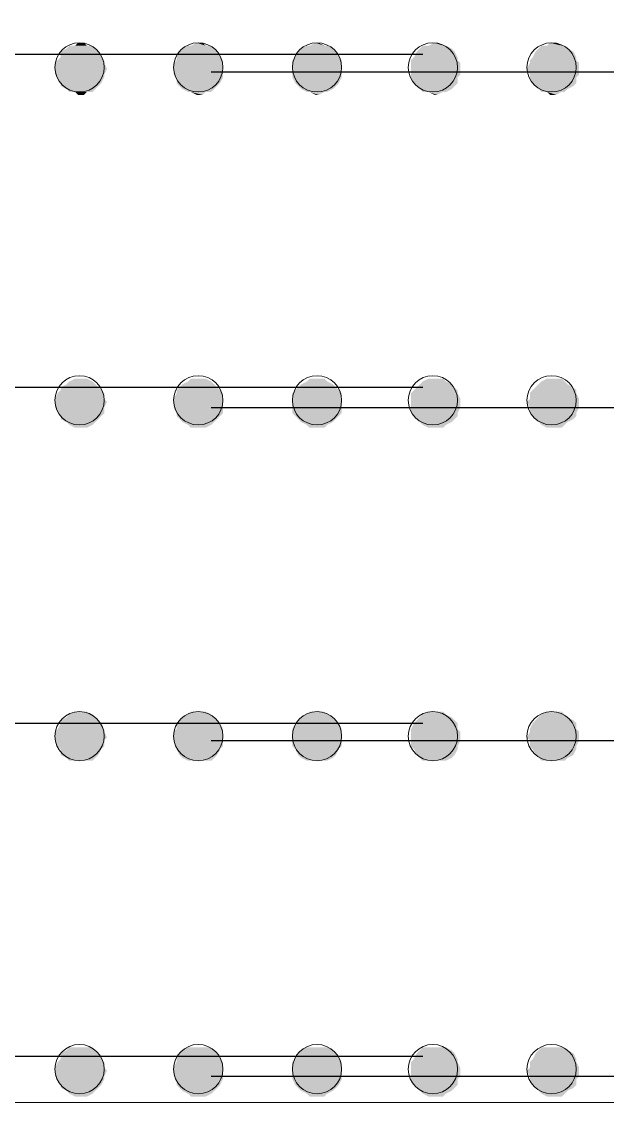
# Model space of a CAD drawing. Header units: inches. Extents: x 2 to 136, y 1 to 96.
# Drawn here: x 60.34 to 64.3, y 44.94 to 52.25 of the extents above; entities that cross this region are included whole.
import ezdxf

# ---------------------------------------------------------------- set-up
doc = ezdxf.new("R2010")
doc.units = ezdxf.units.IN
doc.header["$MEASUREMENT"] = 0
doc.layers.add('PDF_COLUMN', color=251, linetype='Continuous', true_color=0x636466)
doc.layers.add('PDF_Outer Line', color=165, linetype='Continuous', true_color=0x5258ac)
doc.layers.add('PDF_Girt', color=7, linetype='Continuous')

msp = doc.modelspace()

# ---------------------------------------------------------------- linework, layer by layer
at = {"layer": 'PDF_COLUMN', "lineweight": 0}
for centre in [(60.7295, 51.9434), (61.5324, 51.9434), (62.3353, 51.9434), (63.1186, 51.9434), (63.9215, 51.9434), (60.7295, 49.6914), (61.5324, 49.6914), (62.3353, 49.6914), (63.1186, 49.6914), (63.9215, 49.6914), (60.7295, 47.4198), (61.5324, 47.4198), (62.3353, 47.4198), (63.1186, 47.4198), (63.9215, 47.4198), (60.7295, 45.1677), (61.5324, 45.1677), (62.3353, 45.1677), (63.1186, 45.1677), (63.9215, 45.1677)]:
    msp.add_circle(centre, 0.1665, dxfattribs=at)
at = {"layer": 'PDF_COLUMN', "transparency": 33554559}
for points in [[(60.6414, 52.0707), (60.8568, 52.0511), (60.6022, 52.0511)], [(60.8568, 52.0511), (60.6022, 52.0511), (60.8764, 52.0119)], [(60.6022, 52.0511), (60.8764, 52.0119), (60.6022, 52.0119)], [(60.661, 52.0902), (60.8372, 52.0707), (60.6414, 52.0707)], [(60.8372, 52.0707), (60.6414, 52.0707), (60.8568, 52.0511)], [(60.7002, 52.0902), (60.8176, 52.0902), (60.661, 52.0902)], [(60.8176, 52.0902), (60.661, 52.0902), (60.8372, 52.0707)], [(60.7197, 52.1098), (60.7785, 52.0902), (60.7002, 52.0902)], [(60.7785, 52.0902), (60.7002, 52.0902), (60.8176, 52.0902)], [(60.7589, 52.1098), (60.7197, 52.1098), (60.7785, 52.0902)], [(61.4051, 52.0511), (61.6793, 52.0119), (61.3856, 52.0119)], [(61.4247, 52.0707), (61.6597, 52.0511), (61.4051, 52.0511)], [(61.6597, 52.0511), (61.4051, 52.0511), (61.6793, 52.0119)], [(61.4639, 52.0902), (61.6401, 52.0707), (61.4247, 52.0707)], [(61.6401, 52.0707), (61.4247, 52.0707), (61.6597, 52.0511)], [(61.4835, 52.0902), (61.6205, 52.0902), (61.4639, 52.0902)], [(61.6205, 52.0902), (61.4639, 52.0902), (61.6401, 52.0707)], [(61.5226, 52.1098), (61.5814, 52.0902), (61.4835, 52.0902)], [(61.5814, 52.0902), (61.4835, 52.0902), (61.6205, 52.0902)], [(61.5618, 52.1098), (61.5226, 52.1098), (61.5814, 52.0902)], [(62.208, 52.0511), (62.4822, 52.0119), (62.1884, 52.0119)], [(62.2276, 52.0707), (62.4626, 52.0511), (62.208, 52.0511)], [(62.4626, 52.0511), (62.208, 52.0511), (62.4822, 52.0119)], [(62.2668, 52.0902), (62.443, 52.0707), (62.2276, 52.0707)], [(62.443, 52.0707), (62.2276, 52.0707), (62.4626, 52.0511)], [(62.2864, 52.0902), (62.4039, 52.0902), (62.2668, 52.0902)], [(62.4039, 52.0902), (62.2668, 52.0902), (62.443, 52.0707)], [(62.3255, 52.1098), (62.3843, 52.0902), (62.2864, 52.0902)], [(62.3843, 52.0902), (62.2864, 52.0902), (62.4039, 52.0902)], [(62.3451, 52.1098), (62.3255, 52.1098), (62.3843, 52.0902)], [(63.0109, 52.0511), (63.2851, 52.0119), (62.9913, 52.0119)], [(63.0305, 52.0707), (63.2655, 52.0511), (63.0109, 52.0511)], [(63.2655, 52.0511), (63.0109, 52.0511), (63.2851, 52.0119)], [(63.0501, 52.0902), (63.2459, 52.0707), (63.0305, 52.0707)], [(63.2459, 52.0707), (63.0305, 52.0707), (63.2655, 52.0511)], [(63.0893, 52.0902), (63.2068, 52.0902), (63.0501, 52.0902)], [(63.2068, 52.0902), (63.0501, 52.0902), (63.2459, 52.0707)], [(63.1284, 52.1098), (63.1872, 52.0902), (63.0893, 52.0902)], [(63.1872, 52.0902), (63.0893, 52.0902), (63.2068, 52.0902)], [(63.148, 52.1098), (63.1284, 52.1098), (63.1872, 52.0902)], [(63.8138, 52.0511), (64.088, 52.0119), (63.7942, 52.0119)], [(63.8334, 52.0707), (64.0684, 52.0511), (63.8138, 52.0511)], [(64.0684, 52.0511), (63.8138, 52.0511), (64.088, 52.0119)], [(63.853, 52.0902), (64.0292, 52.0707), (63.8334, 52.0707)], [(64.0292, 52.0707), (63.8334, 52.0707), (64.0684, 52.0511)], [(63.8921, 52.0902), (64.0096, 52.0902), (63.853, 52.0902)], [(64.0096, 52.0902), (63.853, 52.0902), (64.0292, 52.0707)], [(63.9117, 52.1098), (63.9901, 52.0902), (63.8921, 52.0902)], [(63.9901, 52.0902), (63.8921, 52.0902), (64.0096, 52.0902)], [(63.9509, 52.1098), (63.9117, 52.1098), (63.9901, 52.0902)], [(60.5827, 51.9923), (60.896, 51.9728), (60.5631, 51.9728)], [(60.6022, 52.0119), (60.896, 51.9923), (60.5827, 51.9923)], [(60.896, 51.9923), (60.5827, 51.9923), (60.896, 51.9728)], [(60.8764, 52.0119), (60.6022, 52.0119), (60.896, 51.9923)], [(61.3856, 51.9923), (61.6989, 51.9728), (61.366, 51.9728)], [(61.6793, 52.0119), (61.3856, 52.0119), (61.6989, 51.9923)], [(61.3856, 52.0119), (61.6989, 51.9923), (61.3856, 51.9923)], [(61.6989, 51.9923), (61.3856, 51.9923), (61.6989, 51.9728)], [(62.1884, 52.0119), (62.5018, 51.9923), (62.1689, 51.9923)], [(62.5018, 51.9923), (62.1689, 51.9923), (62.5018, 51.9728)], [(62.1689, 51.9923), (62.5018, 51.9728), (62.1689, 51.9728)], [(62.4822, 52.0119), (62.1884, 52.0119), (62.5018, 51.9923)], [(62.9913, 52.0119), (63.2851, 51.9923), (62.9718, 51.9923)], [(63.2851, 51.9923), (62.9718, 51.9923), (63.3047, 51.9728)], [(62.9718, 51.9923), (63.3047, 51.9728), (62.9718, 51.9728)], [(63.2851, 52.0119), (62.9913, 52.0119), (63.2851, 51.9923)], [(63.7942, 52.0119), (64.088, 51.9923), (63.7747, 51.9923)], [(64.088, 51.9923), (63.7747, 51.9923), (64.1076, 51.9728)], [(63.7747, 51.9923), (64.1076, 51.9728), (63.7747, 51.9728)], [(64.088, 52.0119), (63.7942, 52.0119), (64.088, 51.9923)], [(60.896, 51.9728), (60.5631, 51.9728), (60.9156, 51.9336)], [(60.5631, 51.9728), (60.9156, 51.9336), (60.5631, 51.9336)], [(60.9156, 51.9336), (60.5631, 51.9336), (60.896, 51.8944)], [(60.5631, 51.9336), (60.896, 51.8944), (60.5631, 51.8944)], [(61.6989, 51.9728), (61.366, 51.9728), (61.6989, 51.9336)], [(61.366, 51.9728), (61.6989, 51.9336), (61.366, 51.9336)], [(61.6989, 51.9336), (61.366, 51.9336), (61.6989, 51.8944)], [(61.366, 51.9336), (61.6989, 51.8944), (61.366, 51.8944)], [(62.5018, 51.9728), (62.1689, 51.9728), (62.5018, 51.9336)], [(62.1689, 51.9728), (62.5018, 51.9336), (62.1689, 51.9336)], [(62.5018, 51.9336), (62.1689, 51.9336), (62.5018, 51.8944)], [(62.1689, 51.9336), (62.5018, 51.8944), (62.1689, 51.8944)], [(63.3047, 51.9728), (62.9718, 51.9728), (63.3047, 51.9336)], [(62.9718, 51.9728), (63.3047, 51.9336), (62.9718, 51.9336)], [(63.3047, 51.9336), (62.9718, 51.9336), (63.3047, 51.8944)], [(62.9718, 51.9336), (63.3047, 51.8944), (62.9718, 51.8944)], [(63.7747, 51.9728), (64.1076, 51.9336), (63.7551, 51.9336)], [(64.1076, 51.9336), (63.7551, 51.9336), (64.1076, 51.8944)], [(63.7551, 51.9336), (64.1076, 51.8944), (63.7747, 51.8944)], [(64.1076, 51.9728), (63.7747, 51.9728), (64.1076, 51.9336)], [(60.896, 51.8944), (60.5631, 51.8944), (60.896, 51.8748)], [(60.5631, 51.8944), (60.896, 51.8748), (60.5827, 51.8748)], [(60.896, 51.8748), (60.5827, 51.8748), (60.8764, 51.8357)], [(60.5827, 51.8748), (60.8764, 51.8357), (60.6022, 51.8357)], [(60.8764, 51.8357), (60.6022, 51.8357), (60.8568, 51.8161)], [(60.6022, 51.8357), (60.8568, 51.8161), (60.6022, 51.8161)], [(61.6989, 51.8944), (61.366, 51.8944), (61.6989, 51.8748)], [(61.366, 51.8944), (61.6989, 51.8748), (61.3856, 51.8748)], [(61.6989, 51.8748), (61.3856, 51.8748), (61.6793, 51.8357)], [(61.3856, 51.8748), (61.6793, 51.8357), (61.3856, 51.8357)], [(61.6793, 51.8357), (61.3856, 51.8357), (61.6597, 51.8161)], [(61.3856, 51.8357), (61.6597, 51.8161), (61.4051, 51.8161)], [(62.5018, 51.8944), (62.1689, 51.8944), (62.5018, 51.8748)], [(62.1689, 51.8944), (62.5018, 51.8748), (62.1689, 51.8748)], [(62.5018, 51.8748), (62.1689, 51.8748), (62.4822, 51.8357)], [(62.1689, 51.8748), (62.4822, 51.8357), (62.1884, 51.8357)], [(62.4822, 51.8357), (62.1884, 51.8357), (62.4626, 51.8161)], [(62.1884, 51.8357), (62.4626, 51.8161), (62.208, 51.8161)], [(63.3047, 51.8944), (62.9718, 51.8944), (63.2851, 51.8748)], [(62.9718, 51.8944), (63.2851, 51.8748), (62.9718, 51.8748)], [(63.2851, 51.8748), (62.9718, 51.8748), (63.2851, 51.8357)], [(62.9718, 51.8748), (63.2851, 51.8357), (62.9913, 51.8357)], [(63.2851, 51.8357), (62.9913, 51.8357), (63.2655, 51.8161)], [(62.9913, 51.8357), (63.2655, 51.8161), (63.0109, 51.8161)], [(64.1076, 51.8944), (63.7747, 51.8944), (64.088, 51.8748)], [(63.7747, 51.8944), (64.088, 51.8748), (63.7747, 51.8748)], [(64.088, 51.8748), (63.7747, 51.8748), (64.088, 51.8357)], [(63.7747, 51.8748), (64.088, 51.8357), (63.7942, 51.8357)], [(64.088, 51.8357), (63.7942, 51.8357), (64.0684, 51.8161)], [(63.7942, 51.8357), (64.0684, 51.8161), (63.8138, 51.8161)], [(60.8568, 51.8161), (60.6022, 51.8161), (60.8372, 51.7965)], [(60.6022, 51.8161), (60.8372, 51.7965), (60.6414, 51.7965)], [(60.8372, 51.7965), (60.6414, 51.7965), (60.8176, 51.7769)], [(60.6414, 51.7965), (60.8176, 51.7769), (60.661, 51.7769)], [(60.8176, 51.7769), (60.661, 51.7769), (60.7785, 51.7769)], [(60.661, 51.7769), (60.7785, 51.7769), (60.7002, 51.7769)], [(60.7785, 51.7769), (60.7002, 51.7769), (60.7589, 51.7573)], [(60.7002, 51.7769), (60.7589, 51.7573), (60.7197, 51.7573)], [(61.6597, 51.8161), (61.4051, 51.8161), (61.6401, 51.7965)], [(61.4051, 51.8161), (61.6401, 51.7965), (61.4247, 51.7965)], [(61.6401, 51.7965), (61.4247, 51.7965), (61.6205, 51.7769)], [(61.4247, 51.7965), (61.6205, 51.7769), (61.4639, 51.7769)], [(61.6205, 51.7769), (61.4639, 51.7769), (61.5814, 51.7769)], [(61.4639, 51.7769), (61.5814, 51.7769), (61.4835, 51.7769)], [(61.5814, 51.7769), (61.4835, 51.7769), (61.5618, 51.7573)], [(61.4835, 51.7769), (61.5618, 51.7573), (61.5226, 51.7573)], [(62.4626, 51.8161), (62.208, 51.8161), (62.443, 51.7965)], [(62.208, 51.8161), (62.443, 51.7965), (62.2276, 51.7965)], [(62.443, 51.7965), (62.2276, 51.7965), (62.4039, 51.7769)], [(62.2276, 51.7965), (62.4039, 51.7769), (62.2668, 51.7769)], [(62.4039, 51.7769), (62.2668, 51.7769), (62.3843, 51.7769)], [(62.2668, 51.7769), (62.3843, 51.7769), (62.2864, 51.7769)], [(62.3843, 51.7769), (62.2864, 51.7769), (62.3451, 51.7573)], [(62.2864, 51.7769), (62.3451, 51.7573), (62.3255, 51.7573)], [(63.2655, 51.8161), (63.0109, 51.8161), (63.2459, 51.7965)], [(63.0109, 51.8161), (63.2459, 51.7965), (63.0305, 51.7965)], [(63.2459, 51.7965), (63.0305, 51.7965), (63.2068, 51.7769)], [(63.0305, 51.7965), (63.2068, 51.7769), (63.0501, 51.7769)], [(63.2068, 51.7769), (63.0501, 51.7769), (63.1872, 51.7769)], [(63.0501, 51.7769), (63.1872, 51.7769), (63.0893, 51.7769)], [(63.1872, 51.7769), (63.0893, 51.7769), (63.148, 51.7573)], [(63.0893, 51.7769), (63.148, 51.7573), (63.1284, 51.7573)], [(64.0684, 51.8161), (63.8138, 51.8161), (64.0292, 51.7965)], [(63.8138, 51.8161), (64.0292, 51.7965), (63.8334, 51.7965)], [(64.0292, 51.7965), (63.8334, 51.7965), (64.0096, 51.7769)], [(63.8334, 51.7965), (64.0096, 51.7769), (63.853, 51.7769)], [(64.0096, 51.7769), (63.853, 51.7769), (63.9901, 51.7769)], [(63.853, 51.7769), (63.9901, 51.7769), (63.8921, 51.7769)], [(63.9901, 51.7769), (63.8921, 51.7769), (63.9509, 51.7573)], [(63.8921, 51.7769), (63.9509, 51.7573), (63.9117, 51.7573)], [(60.6414, 49.7991), (60.8568, 49.7795), (60.6022, 49.7795)], [(60.661, 49.8186), (60.8372, 49.7991), (60.6414, 49.7991)], [(60.8372, 49.7991), (60.6414, 49.7991), (60.8568, 49.7795)], [(60.7002, 49.8382), (60.8176, 49.8186), (60.661, 49.8186)], [(60.8176, 49.8186), (60.661, 49.8186), (60.8372, 49.7991)], [(60.7197, 49.8382), (60.7785, 49.8382), (60.7002, 49.8382)], [(60.7785, 49.8382), (60.7002, 49.8382), (60.8176, 49.8186)], [(60.7589, 49.8382), (60.7197, 49.8382), (60.7785, 49.8382)], [(61.4247, 49.7991), (61.6597, 49.7795), (61.4051, 49.7795)], [(61.4639, 49.8186), (61.6401, 49.7991), (61.4247, 49.7991)], [(61.6401, 49.7991), (61.4247, 49.7991), (61.6597, 49.7795)], [(61.4835, 49.8382), (61.6205, 49.8186), (61.4639, 49.8186)], [(61.6205, 49.8186), (61.4639, 49.8186), (61.6401, 49.7991)], [(61.5226, 49.8382), (61.5814, 49.8382), (61.4835, 49.8382)], [(61.5814, 49.8382), (61.4835, 49.8382), (61.6205, 49.8186)], [(61.5618, 49.8382), (61.5226, 49.8382), (61.5814, 49.8382)], [(62.2276, 49.7991), (62.4626, 49.7795), (62.208, 49.7795)], [(62.2668, 49.8186), (62.443, 49.7991), (62.2276, 49.7991)], [(62.443, 49.7991), (62.2276, 49.7991), (62.4626, 49.7795)], [(62.2864, 49.8382), (62.4039, 49.8186), (62.2668, 49.8186)], [(62.4039, 49.8186), (62.2668, 49.8186), (62.443, 49.7991)], [(62.3255, 49.8382), (62.3843, 49.8382), (62.2864, 49.8382)], [(62.3843, 49.8382), (62.2864, 49.8382), (62.4039, 49.8186)], [(62.3451, 49.8382), (62.3255, 49.8382), (62.3843, 49.8382)], [(63.0305, 49.7991), (63.2655, 49.7795), (63.0109, 49.7795)], [(63.0501, 49.8186), (63.2459, 49.7991), (63.0305, 49.7991)], [(63.2459, 49.7991), (63.0305, 49.7991), (63.2655, 49.7795)], [(63.0893, 49.8382), (63.2068, 49.8186), (63.0501, 49.8186)], [(63.2068, 49.8186), (63.0501, 49.8186), (63.2459, 49.7991)], [(63.1284, 49.8382), (63.1872, 49.8382), (63.0893, 49.8382)], [(63.1872, 49.8382), (63.0893, 49.8382), (63.2068, 49.8186)], [(63.148, 49.8382), (63.1284, 49.8382), (63.1872, 49.8382)], [(63.8334, 49.7991), (64.0684, 49.7795), (63.8138, 49.7795)], [(63.853, 49.8186), (64.0292, 49.7991), (63.8334, 49.7991)], [(64.0292, 49.7991), (63.8334, 49.7991), (64.0684, 49.7795)], [(63.8921, 49.8382), (64.0096, 49.8186), (63.853, 49.8186)], [(64.0096, 49.8186), (63.853, 49.8186), (64.0292, 49.7991)], [(63.9117, 49.8382), (63.9901, 49.8382), (63.8921, 49.8382)], [(63.9901, 49.8382), (63.8921, 49.8382), (64.0096, 49.8186)], [(63.9509, 49.8382), (63.9117, 49.8382), (63.9901, 49.8382)], [(60.5827, 49.7403), (60.896, 49.7011), (60.5631, 49.7011)], [(60.6022, 49.7599), (60.896, 49.7403), (60.5827, 49.7403)], [(60.896, 49.7403), (60.5827, 49.7403), (60.896, 49.7011)], [(60.8568, 49.7795), (60.6022, 49.7795), (60.8764, 49.7599)], [(60.6022, 49.7795), (60.8764, 49.7599), (60.6022, 49.7599)], [(60.8764, 49.7599), (60.6022, 49.7599), (60.896, 49.7403)], [(61.3856, 49.7403), (61.6989, 49.7011), (61.366, 49.7011)], [(61.4051, 49.7795), (61.6793, 49.7599), (61.3856, 49.7599)], [(61.6793, 49.7599), (61.3856, 49.7599), (61.6989, 49.7403)], [(61.3856, 49.7599), (61.6989, 49.7403), (61.3856, 49.7403)], [(61.6989, 49.7403), (61.3856, 49.7403), (61.6989, 49.7011)], [(61.6597, 49.7795), (61.4051, 49.7795), (61.6793, 49.7599)], [(62.1884, 49.7599), (62.5018, 49.7403), (62.1689, 49.7403)], [(62.5018, 49.7403), (62.1689, 49.7403), (62.5018, 49.7011)], [(62.1689, 49.7403), (62.5018, 49.7011), (62.1689, 49.7011)], [(62.208, 49.7795), (62.4822, 49.7599), (62.1884, 49.7599)], [(62.4822, 49.7599), (62.1884, 49.7599), (62.5018, 49.7403)], [(62.4626, 49.7795), (62.208, 49.7795), (62.4822, 49.7599)], [(62.9913, 49.7599), (63.2851, 49.7403), (62.9718, 49.7403)], [(63.2851, 49.7403), (62.9718, 49.7403), (63.3047, 49.7011)], [(62.9718, 49.7403), (63.3047, 49.7011), (62.9718, 49.7011)], [(63.0109, 49.7795), (63.2851, 49.7599), (62.9913, 49.7599)], [(63.2851, 49.7599), (62.9913, 49.7599), (63.2851, 49.7403)], [(63.2655, 49.7795), (63.0109, 49.7795), (63.2851, 49.7599)], [(63.7942, 49.7599), (64.088, 49.7403), (63.7747, 49.7403)], [(64.088, 49.7403), (63.7747, 49.7403), (64.1076, 49.7011)], [(63.7747, 49.7403), (64.1076, 49.7011), (63.7747, 49.7011)], [(63.8138, 49.7795), (64.088, 49.7599), (63.7942, 49.7599)], [(64.088, 49.7599), (63.7942, 49.7599), (64.088, 49.7403)], [(64.0684, 49.7795), (63.8138, 49.7795), (64.088, 49.7599)], [(60.896, 49.7011), (60.5631, 49.7011), (60.9156, 49.6816)], [(60.5631, 49.7011), (60.9156, 49.6816), (60.5631, 49.6816)], [(60.9156, 49.6816), (60.5631, 49.6816), (60.896, 49.6424)], [(60.5631, 49.6816), (60.896, 49.6424), (60.5631, 49.6424)], [(60.896, 49.6424), (60.5631, 49.6424), (60.896, 49.6032)], [(60.5631, 49.6424), (60.896, 49.6032), (60.5827, 49.6032)], [(61.6989, 49.7011), (61.366, 49.7011), (61.6989, 49.6816)], [(61.366, 49.7011), (61.6989, 49.6816), (61.366, 49.6816)], [(61.6989, 49.6816), (61.366, 49.6816), (61.6989, 49.6424)], [(61.366, 49.6816), (61.6989, 49.6424), (61.366, 49.6424)], [(61.6989, 49.6424), (61.366, 49.6424), (61.6989, 49.6032)], [(61.366, 49.6424), (61.6989, 49.6032), (61.3856, 49.6032)], [(62.5018, 49.7011), (62.1689, 49.7011), (62.5018, 49.6816)], [(62.1689, 49.7011), (62.5018, 49.6816), (62.1689, 49.6816)], [(62.5018, 49.6816), (62.1689, 49.6816), (62.5018, 49.6424)], [(62.1689, 49.6816), (62.5018, 49.6424), (62.1689, 49.6424)], [(62.5018, 49.6424), (62.1689, 49.6424), (62.5018, 49.6032)], [(62.1689, 49.6424), (62.5018, 49.6032), (62.1689, 49.6032)], [(63.3047, 49.7011), (62.9718, 49.7011), (63.3047, 49.6816)], [(62.9718, 49.7011), (63.3047, 49.6816), (62.9718, 49.6816)], [(63.3047, 49.6816), (62.9718, 49.6816), (63.3047, 49.6424)], [(62.9718, 49.6816), (63.3047, 49.6424), (62.9718, 49.6424)], [(63.3047, 49.6424), (62.9718, 49.6424), (63.2851, 49.6032)], [(62.9718, 49.6424), (63.2851, 49.6032), (62.9718, 49.6032)], [(63.7747, 49.7011), (64.1076, 49.6816), (63.7551, 49.6816)], [(64.1076, 49.6816), (63.7551, 49.6816), (64.1076, 49.6424)], [(63.7551, 49.6816), (64.1076, 49.6424), (63.7747, 49.6424)], [(64.1076, 49.7011), (63.7747, 49.7011), (64.1076, 49.6816)], [(64.1076, 49.6424), (63.7747, 49.6424), (64.088, 49.6032)], [(63.7747, 49.6424), (64.088, 49.6032), (63.7747, 49.6032)], [(60.896, 49.6032), (60.5827, 49.6032), (60.8764, 49.5836)], [(60.5827, 49.6032), (60.8764, 49.5836), (60.6022, 49.5836)], [(60.8764, 49.5836), (60.6022, 49.5836), (60.8568, 49.5641)], [(60.6022, 49.5836), (60.8568, 49.5641), (60.6022, 49.5641)], [(60.8568, 49.5641), (60.6022, 49.5641), (60.8372, 49.5445)], [(60.6022, 49.5641), (60.8372, 49.5445), (60.6414, 49.5445)], [(61.6989, 49.6032), (61.3856, 49.6032), (61.6793, 49.5836)], [(61.3856, 49.6032), (61.6793, 49.5836), (61.3856, 49.5836)], [(61.6793, 49.5836), (61.3856, 49.5836), (61.6597, 49.5641)], [(61.3856, 49.5836), (61.6597, 49.5641), (61.4051, 49.5641)], [(61.6597, 49.5641), (61.4051, 49.5641), (61.6401, 49.5445)], [(61.4051, 49.5641), (61.6401, 49.5445), (61.4247, 49.5445)], [(62.5018, 49.6032), (62.1689, 49.6032), (62.4822, 49.5836)], [(62.1689, 49.6032), (62.4822, 49.5836), (62.1884, 49.5836)], [(62.4822, 49.5836), (62.1884, 49.5836), (62.4626, 49.5641)], [(62.1884, 49.5836), (62.4626, 49.5641), (62.208, 49.5641)], [(62.4626, 49.5641), (62.208, 49.5641), (62.443, 49.5445)], [(62.208, 49.5641), (62.443, 49.5445), (62.2276, 49.5445)], [(63.2851, 49.6032), (62.9718, 49.6032), (63.2851, 49.5836)], [(62.9718, 49.6032), (63.2851, 49.5836), (62.9913, 49.5836)], [(63.2851, 49.5836), (62.9913, 49.5836), (63.2655, 49.5641)], [(62.9913, 49.5836), (63.2655, 49.5641), (63.0109, 49.5641)], [(63.2655, 49.5641), (63.0109, 49.5641), (63.2459, 49.5445)], [(63.0109, 49.5641), (63.2459, 49.5445), (63.0305, 49.5445)], [(64.088, 49.6032), (63.7747, 49.6032), (64.088, 49.5836)], [(63.7747, 49.6032), (64.088, 49.5836), (63.7942, 49.5836)], [(64.088, 49.5836), (63.7942, 49.5836), (64.0684, 49.5641)], [(63.7942, 49.5836), (64.0684, 49.5641), (63.8138, 49.5641)], [(64.0684, 49.5641), (63.8138, 49.5641), (64.0292, 49.5445)], [(63.8138, 49.5641), (64.0292, 49.5445), (63.8334, 49.5445)], [(60.8372, 49.5445), (60.6414, 49.5445), (60.8176, 49.5249)], [(60.6414, 49.5445), (60.8176, 49.5249), (60.661, 49.5249)], [(60.8176, 49.5249), (60.661, 49.5249), (60.7785, 49.5053)], [(60.661, 49.5249), (60.7785, 49.5053), (60.7002, 49.5053)], [(60.7785, 49.5053), (60.7002, 49.5053), (60.7589, 49.5053)], [(60.7002, 49.5053), (60.7589, 49.5053), (60.7197, 49.5053)], [(61.6401, 49.5445), (61.4247, 49.5445), (61.6205, 49.5249)], [(61.4247, 49.5445), (61.6205, 49.5249), (61.4639, 49.5249)], [(61.6205, 49.5249), (61.4639, 49.5249), (61.5814, 49.5053)], [(61.4639, 49.5249), (61.5814, 49.5053), (61.4835, 49.5053)], [(61.5814, 49.5053), (61.4835, 49.5053), (61.5618, 49.5053)], [(61.4835, 49.5053), (61.5618, 49.5053), (61.5226, 49.5053)], [(62.443, 49.5445), (62.2276, 49.5445), (62.4039, 49.5249)], [(62.2276, 49.5445), (62.4039, 49.5249), (62.2668, 49.5249)], [(62.4039, 49.5249), (62.2668, 49.5249), (62.3843, 49.5053)], [(62.2668, 49.5249), (62.3843, 49.5053), (62.2864, 49.5053)], [(62.3843, 49.5053), (62.2864, 49.5053), (62.3451, 49.5053)], [(62.2864, 49.5053), (62.3451, 49.5053), (62.3255, 49.5053)], [(63.2459, 49.5445), (63.0305, 49.5445), (63.2068, 49.5249)], [(63.0305, 49.5445), (63.2068, 49.5249), (63.0501, 49.5249)], [(63.2068, 49.5249), (63.0501, 49.5249), (63.1872, 49.5053)], [(63.0501, 49.5249), (63.1872, 49.5053), (63.0893, 49.5053)], [(63.1872, 49.5053), (63.0893, 49.5053), (63.148, 49.5053)], [(63.0893, 49.5053), (63.148, 49.5053), (63.1284, 49.5053)], [(64.0292, 49.5445), (63.8334, 49.5445), (64.0096, 49.5249)], [(63.8334, 49.5445), (64.0096, 49.5249), (63.853, 49.5249)], [(64.0096, 49.5249), (63.853, 49.5249), (63.9901, 49.5053)], [(63.853, 49.5249), (63.9901, 49.5053), (63.8921, 49.5053)], [(63.9901, 49.5053), (63.8921, 49.5053), (63.9509, 49.5053)], [(63.8921, 49.5053), (63.9509, 49.5053), (63.9117, 49.5053)], [(60.6414, 47.547), (60.8568, 47.5275), (60.6022, 47.5275)], [(60.8568, 47.5275), (60.6022, 47.5275), (60.8764, 47.5079)], [(60.6022, 47.5275), (60.8764, 47.5079), (60.6022, 47.5079)], [(60.661, 47.5666), (60.8372, 47.547), (60.6414, 47.547)], [(60.8372, 47.547), (60.6414, 47.547), (60.8568, 47.5275)], [(60.7002, 47.5862), (60.8176, 47.5666), (60.661, 47.5666)], [(60.8176, 47.5666), (60.661, 47.5666), (60.8372, 47.547)], [(60.7197, 47.5862), (60.7785, 47.5862), (60.7002, 47.5862)], [(60.7785, 47.5862), (60.7002, 47.5862), (60.8176, 47.5666)], [(60.7589, 47.5862), (60.7197, 47.5862), (60.7785, 47.5862)], [(61.4051, 47.5275), (61.6793, 47.5079), (61.3856, 47.5079)], [(61.4247, 47.547), (61.6597, 47.5275), (61.4051, 47.5275)], [(61.6597, 47.5275), (61.4051, 47.5275), (61.6793, 47.5079)], [(61.4639, 47.5666), (61.6401, 47.547), (61.4247, 47.547)], [(61.6401, 47.547), (61.4247, 47.547), (61.6597, 47.5275)], [(61.4835, 47.5862), (61.6205, 47.5666), (61.4639, 47.5666)], [(61.6205, 47.5666), (61.4639, 47.5666), (61.6401, 47.547)], [(61.5226, 47.5862), (61.5814, 47.5862), (61.4835, 47.5862)], [(61.5814, 47.5862), (61.4835, 47.5862), (61.6205, 47.5666)], [(61.5618, 47.5862), (61.5226, 47.5862), (61.5814, 47.5862)], [(62.208, 47.5275), (62.4822, 47.5079), (62.1884, 47.5079)], [(62.2276, 47.547), (62.4626, 47.5275), (62.208, 47.5275)], [(62.4626, 47.5275), (62.208, 47.5275), (62.4822, 47.5079)], [(62.2668, 47.5666), (62.443, 47.547), (62.2276, 47.547)], [(62.443, 47.547), (62.2276, 47.547), (62.4626, 47.5275)], [(62.2864, 47.5862), (62.4039, 47.5666), (62.2668, 47.5666)], [(62.4039, 47.5666), (62.2668, 47.5666), (62.443, 47.547)], [(62.3255, 47.5862), (62.3843, 47.5862), (62.2864, 47.5862)], [(62.3843, 47.5862), (62.2864, 47.5862), (62.4039, 47.5666)], [(62.3451, 47.5862), (62.3255, 47.5862), (62.3843, 47.5862)], [(63.0109, 47.5275), (63.2851, 47.5079), (62.9913, 47.5079)], [(63.0305, 47.547), (63.2655, 47.5275), (63.0109, 47.5275)], [(63.2655, 47.5275), (63.0109, 47.5275), (63.2851, 47.5079)], [(63.0501, 47.5666), (63.2459, 47.547), (63.0305, 47.547)], [(63.2459, 47.547), (63.0305, 47.547), (63.2655, 47.5275)], [(63.0893, 47.5862), (63.2068, 47.5666), (63.0501, 47.5666)], [(63.2068, 47.5666), (63.0501, 47.5666), (63.2459, 47.547)], [(63.1284, 47.5862), (63.1872, 47.5862), (63.0893, 47.5862)], [(63.1872, 47.5862), (63.0893, 47.5862), (63.2068, 47.5666)], [(63.148, 47.5862), (63.1284, 47.5862), (63.1872, 47.5862)], [(63.8138, 47.5275), (64.088, 47.5079), (63.7942, 47.5079)], [(63.8334, 47.547), (64.0684, 47.5275), (63.8138, 47.5275)], [(64.0684, 47.5275), (63.8138, 47.5275), (64.088, 47.5079)], [(63.853, 47.5666), (64.0292, 47.547), (63.8334, 47.547)], [(64.0292, 47.547), (63.8334, 47.547), (64.0684, 47.5275)], [(63.8921, 47.5862), (64.0096, 47.5666), (63.853, 47.5666)], [(64.0096, 47.5666), (63.853, 47.5666), (64.0292, 47.547)], [(63.9117, 47.5862), (63.9901, 47.5862), (63.8921, 47.5862)], [(63.9901, 47.5862), (63.8921, 47.5862), (64.0096, 47.5666)], [(63.9509, 47.5862), (63.9117, 47.5862), (63.9901, 47.5862)], [(60.5827, 47.4687), (60.896, 47.4491), (60.5631, 47.4491)], [(60.896, 47.4491), (60.5631, 47.4491), (60.9156, 47.41)], [(60.5631, 47.4491), (60.9156, 47.41), (60.5631, 47.41)], [(60.6022, 47.5079), (60.896, 47.4687), (60.5827, 47.4687)], [(60.896, 47.4687), (60.5827, 47.4687), (60.896, 47.4491)], [(60.8764, 47.5079), (60.6022, 47.5079), (60.896, 47.4687)], [(61.3856, 47.4687), (61.6989, 47.4491), (61.366, 47.4491)], [(61.6989, 47.4491), (61.366, 47.4491), (61.6989, 47.41)], [(61.366, 47.4491), (61.6989, 47.41), (61.366, 47.41)], [(61.6793, 47.5079), (61.3856, 47.5079), (61.6989, 47.4687)], [(61.3856, 47.5079), (61.6989, 47.4687), (61.3856, 47.4687)], [(61.6989, 47.4687), (61.3856, 47.4687), (61.6989, 47.4491)], [(62.1884, 47.5079), (62.5018, 47.4687), (62.1689, 47.4687)], [(62.5018, 47.4687), (62.1689, 47.4687), (62.5018, 47.4491)], [(62.1689, 47.4687), (62.5018, 47.4491), (62.1689, 47.4491)], [(62.5018, 47.4491), (62.1689, 47.4491), (62.5018, 47.41)], [(62.1689, 47.4491), (62.5018, 47.41), (62.1689, 47.41)], [(62.4822, 47.5079), (62.1884, 47.5079), (62.5018, 47.4687)], [(62.9913, 47.5079), (63.2851, 47.4687), (62.9718, 47.4687)], [(63.2851, 47.4687), (62.9718, 47.4687), (63.3047, 47.4491)], [(62.9718, 47.4687), (63.3047, 47.4491), (62.9718, 47.4491)], [(63.3047, 47.4491), (62.9718, 47.4491), (63.3047, 47.41)], [(62.9718, 47.4491), (63.3047, 47.41), (62.9718, 47.41)], [(63.2851, 47.5079), (62.9913, 47.5079), (63.2851, 47.4687)], [(63.7747, 47.4491), (64.1076, 47.41), (63.7551, 47.41)], [(63.7942, 47.5079), (64.088, 47.4687), (63.7747, 47.4687)], [(64.088, 47.4687), (63.7747, 47.4687), (64.1076, 47.4491)], [(63.7747, 47.4687), (64.1076, 47.4491), (63.7747, 47.4491)], [(64.1076, 47.4491), (63.7747, 47.4491), (64.1076, 47.41)], [(64.088, 47.5079), (63.7942, 47.5079), (64.088, 47.4687)], [(60.9156, 47.41), (60.5631, 47.41), (60.896, 47.3904)], [(60.5631, 47.41), (60.896, 47.3904), (60.5631, 47.3904)], [(60.896, 47.3904), (60.5631, 47.3904), (60.896, 47.3512)], [(60.5631, 47.3904), (60.896, 47.3512), (60.5827, 47.3512)], [(61.6989, 47.41), (61.366, 47.41), (61.6989, 47.3904)], [(61.366, 47.41), (61.6989, 47.3904), (61.366, 47.3904)], [(61.6989, 47.3904), (61.366, 47.3904), (61.6989, 47.3512)], [(61.366, 47.3904), (61.6989, 47.3512), (61.3856, 47.3512)], [(62.5018, 47.41), (62.1689, 47.41), (62.5018, 47.3904)], [(62.1689, 47.41), (62.5018, 47.3904), (62.1689, 47.3904)], [(62.5018, 47.3904), (62.1689, 47.3904), (62.5018, 47.3512)], [(62.1689, 47.3904), (62.5018, 47.3512), (62.1689, 47.3512)], [(63.3047, 47.41), (62.9718, 47.41), (63.3047, 47.3904)], [(62.9718, 47.41), (63.3047, 47.3904), (62.9718, 47.3904)], [(63.3047, 47.3904), (62.9718, 47.3904), (63.2851, 47.3512)], [(62.9718, 47.3904), (63.2851, 47.3512), (62.9718, 47.3512)], [(64.1076, 47.41), (63.7551, 47.41), (64.1076, 47.3904)], [(63.7551, 47.41), (64.1076, 47.3904), (63.7747, 47.3904)], [(64.1076, 47.3904), (63.7747, 47.3904), (64.088, 47.3512)], [(63.7747, 47.3904), (64.088, 47.3512), (63.7747, 47.3512)], [(60.896, 47.3512), (60.5827, 47.3512), (60.8764, 47.3316)], [(60.5827, 47.3512), (60.8764, 47.3316), (60.6022, 47.3316)], [(60.8764, 47.3316), (60.6022, 47.3316), (60.8568, 47.2925)], [(60.6022, 47.3316), (60.8568, 47.2925), (60.6022, 47.2925)], [(61.6989, 47.3512), (61.3856, 47.3512), (61.6793, 47.3316)], [(61.3856, 47.3512), (61.6793, 47.3316), (61.3856, 47.3316)], [(61.6793, 47.3316), (61.3856, 47.3316), (61.6597, 47.2925)], [(61.3856, 47.3316), (61.6597, 47.2925), (61.4051, 47.2925)], [(62.5018, 47.3512), (62.1689, 47.3512), (62.4822, 47.3316)], [(62.1689, 47.3512), (62.4822, 47.3316), (62.1884, 47.3316)], [(62.4822, 47.3316), (62.1884, 47.3316), (62.4626, 47.2925)], [(62.1884, 47.3316), (62.4626, 47.2925), (62.208, 47.2925)], [(63.2851, 47.3512), (62.9718, 47.3512), (63.2851, 47.3316)], [(62.9718, 47.3512), (63.2851, 47.3316), (62.9913, 47.3316)], [(63.2851, 47.3316), (62.9913, 47.3316), (63.2655, 47.2925)], [(62.9913, 47.3316), (63.2655, 47.2925), (63.0109, 47.2925)], [(64.088, 47.3512), (63.7747, 47.3512), (64.088, 47.3316)], [(63.7747, 47.3512), (64.088, 47.3316), (63.7942, 47.3316)], [(64.088, 47.3316), (63.7942, 47.3316), (64.0684, 47.2925)], [(63.7942, 47.3316), (64.0684, 47.2925), (63.8138, 47.2925)], [(60.8568, 47.2925), (60.6022, 47.2925), (60.8372, 47.2729)], [(60.6022, 47.2925), (60.8372, 47.2729), (60.6414, 47.2729)], [(60.8372, 47.2729), (60.6414, 47.2729), (60.8176, 47.2533)], [(60.6414, 47.2729), (60.8176, 47.2533), (60.661, 47.2533)], [(60.8176, 47.2533), (60.661, 47.2533), (60.7785, 47.2533)], [(60.661, 47.2533), (60.7785, 47.2533), (60.7002, 47.2533)], [(60.7785, 47.2533), (60.7002, 47.2533), (60.7589, 47.2533)], [(60.7002, 47.2533), (60.7589, 47.2533), (60.7197, 47.2533)], [(61.6597, 47.2925), (61.4051, 47.2925), (61.6401, 47.2729)], [(61.4051, 47.2925), (61.6401, 47.2729), (61.4247, 47.2729)], [(61.6401, 47.2729), (61.4247, 47.2729), (61.6205, 47.2533)], [(61.4247, 47.2729), (61.6205, 47.2533), (61.4639, 47.2533)], [(61.6205, 47.2533), (61.4639, 47.2533), (61.5814, 47.2533)], [(61.4639, 47.2533), (61.5814, 47.2533), (61.4835, 47.2533)], [(61.5814, 47.2533), (61.4835, 47.2533), (61.5618, 47.2533)], [(61.4835, 47.2533), (61.5618, 47.2533), (61.5226, 47.2533)], [(62.4626, 47.2925), (62.208, 47.2925), (62.443, 47.2729)], [(62.208, 47.2925), (62.443, 47.2729), (62.2276, 47.2729)], [(62.443, 47.2729), (62.2276, 47.2729), (62.4039, 47.2533)], [(62.2276, 47.2729), (62.4039, 47.2533), (62.2668, 47.2533)], [(62.4039, 47.2533), (62.2668, 47.2533), (62.3843, 47.2533)], [(62.2668, 47.2533), (62.3843, 47.2533), (62.2864, 47.2533)], [(62.3843, 47.2533), (62.2864, 47.2533), (62.3451, 47.2533)], [(62.2864, 47.2533), (62.3451, 47.2533), (62.3255, 47.2533)], [(63.2655, 47.2925), (63.0109, 47.2925), (63.2459, 47.2729)], [(63.0109, 47.2925), (63.2459, 47.2729), (63.0305, 47.2729)], [(63.2459, 47.2729), (63.0305, 47.2729), (63.2068, 47.2533)], [(63.0305, 47.2729), (63.2068, 47.2533), (63.0501, 47.2533)], [(63.2068, 47.2533), (63.0501, 47.2533), (63.1872, 47.2533)], [(63.0501, 47.2533), (63.1872, 47.2533), (63.0893, 47.2533)], [(63.1872, 47.2533), (63.0893, 47.2533), (63.148, 47.2533)], [(63.0893, 47.2533), (63.148, 47.2533), (63.1284, 47.2533)], [(64.0684, 47.2925), (63.8138, 47.2925), (64.0292, 47.2729)], [(63.8138, 47.2925), (64.0292, 47.2729), (63.8334, 47.2729)], [(64.0292, 47.2729), (63.8334, 47.2729), (64.0096, 47.2533)], [(63.8334, 47.2729), (64.0096, 47.2533), (63.853, 47.2533)], [(64.0096, 47.2533), (63.853, 47.2533), (63.9901, 47.2533)], [(63.853, 47.2533), (63.9901, 47.2533), (63.8921, 47.2533)], [(63.9901, 47.2533), (63.8921, 47.2533), (63.9509, 47.2533)], [(63.8921, 47.2533), (63.9509, 47.2533), (63.9117, 47.2533)], [(60.6414, 45.295), (60.8568, 45.2754), (60.6022, 45.2754)], [(60.8568, 45.2754), (60.6022, 45.2754), (60.8764, 45.2363)], [(60.6022, 45.2754), (60.8764, 45.2363), (60.6022, 45.2363)], [(60.661, 45.3146), (60.8372, 45.295), (60.6414, 45.295)], [(60.8372, 45.295), (60.6414, 45.295), (60.8568, 45.2754)], [(60.7002, 45.3146), (60.8176, 45.3146), (60.661, 45.3146)], [(60.8176, 45.3146), (60.661, 45.3146), (60.8372, 45.295)], [(60.7197, 45.3146), (60.7785, 45.3146), (60.7002, 45.3146)], [(60.7785, 45.3146), (60.7002, 45.3146), (60.8176, 45.3146)], [(60.7589, 45.3146), (60.7197, 45.3146), (60.7785, 45.3146)], [(61.4051, 45.2754), (61.6793, 45.2363), (61.3856, 45.2363)], [(61.4247, 45.295), (61.6597, 45.2754), (61.4051, 45.2754)], [(61.6597, 45.2754), (61.4051, 45.2754), (61.6793, 45.2363)], [(61.4639, 45.3146), (61.6401, 45.295), (61.4247, 45.295)], [(61.6401, 45.295), (61.4247, 45.295), (61.6597, 45.2754)], [(61.4835, 45.3146), (61.6205, 45.3146), (61.4639, 45.3146)], [(61.6205, 45.3146), (61.4639, 45.3146), (61.6401, 45.295)], [(61.5226, 45.3146), (61.5814, 45.3146), (61.4835, 45.3146)], [(61.5814, 45.3146), (61.4835, 45.3146), (61.6205, 45.3146)], [(61.5618, 45.3146), (61.5226, 45.3146), (61.5814, 45.3146)], [(62.208, 45.2754), (62.4822, 45.2363), (62.1884, 45.2363)], [(62.2276, 45.295), (62.4626, 45.2754), (62.208, 45.2754)], [(62.4626, 45.2754), (62.208, 45.2754), (62.4822, 45.2363)], [(62.2668, 45.3146), (62.443, 45.295), (62.2276, 45.295)], [(62.443, 45.295), (62.2276, 45.295), (62.4626, 45.2754)], [(62.2864, 45.3146), (62.4039, 45.3146), (62.2668, 45.3146)], [(62.4039, 45.3146), (62.2668, 45.3146), (62.443, 45.295)], [(62.3255, 45.3146), (62.3843, 45.3146), (62.2864, 45.3146)], [(62.3843, 45.3146), (62.2864, 45.3146), (62.4039, 45.3146)], [(62.3451, 45.3146), (62.3255, 45.3146), (62.3843, 45.3146)], [(63.0109, 45.2754), (63.2851, 45.2363), (62.9913, 45.2363)], [(63.0305, 45.295), (63.2655, 45.2754), (63.0109, 45.2754)], [(63.2655, 45.2754), (63.0109, 45.2754), (63.2851, 45.2363)], [(63.0501, 45.3146), (63.2459, 45.295), (63.0305, 45.295)], [(63.2459, 45.295), (63.0305, 45.295), (63.2655, 45.2754)], [(63.0893, 45.3146), (63.2068, 45.3146), (63.0501, 45.3146)], [(63.2068, 45.3146), (63.0501, 45.3146), (63.2459, 45.295)], [(63.1284, 45.3146), (63.1872, 45.3146), (63.0893, 45.3146)], [(63.1872, 45.3146), (63.0893, 45.3146), (63.2068, 45.3146)], [(63.148, 45.3146), (63.1284, 45.3146), (63.1872, 45.3146)], [(63.8138, 45.2754), (64.088, 45.2363), (63.7942, 45.2363)], [(63.8334, 45.295), (64.0684, 45.2754), (63.8138, 45.2754)], [(64.0684, 45.2754), (63.8138, 45.2754), (64.088, 45.2363)], [(63.853, 45.3146), (64.0292, 45.295), (63.8334, 45.295)], [(64.0292, 45.295), (63.8334, 45.295), (64.0684, 45.2754)], [(63.8921, 45.3146), (64.0096, 45.3146), (63.853, 45.3146)], [(64.0096, 45.3146), (63.853, 45.3146), (64.0292, 45.295)], [(63.9117, 45.3146), (63.9901, 45.3146), (63.8921, 45.3146)], [(63.9901, 45.3146), (63.8921, 45.3146), (64.0096, 45.3146)], [(63.9509, 45.3146), (63.9117, 45.3146), (63.9901, 45.3146)], [(60.5827, 45.2167), (60.896, 45.1775), (60.5631, 45.1775)], [(60.896, 45.1775), (60.5631, 45.1775), (60.9156, 45.1579)], [(60.5631, 45.1775), (60.9156, 45.1579), (60.5631, 45.1579)], [(60.6022, 45.2363), (60.896, 45.2167), (60.5827, 45.2167)], [(60.896, 45.2167), (60.5827, 45.2167), (60.896, 45.1775)], [(60.8764, 45.2363), (60.6022, 45.2363), (60.896, 45.2167)], [(61.3856, 45.2167), (61.6989, 45.1775), (61.366, 45.1775)], [(61.6989, 45.1775), (61.366, 45.1775), (61.6989, 45.1579)], [(61.366, 45.1775), (61.6989, 45.1579), (61.366, 45.1579)], [(61.6793, 45.2363), (61.3856, 45.2363), (61.6989, 45.2167)], [(61.3856, 45.2363), (61.6989, 45.2167), (61.3856, 45.2167)], [(61.6989, 45.2167), (61.3856, 45.2167), (61.6989, 45.1775)], [(62.1884, 45.2363), (62.5018, 45.2167), (62.1689, 45.2167)], [(62.5018, 45.2167), (62.1689, 45.2167), (62.5018, 45.1775)], [(62.1689, 45.2167), (62.5018, 45.1775), (62.1689, 45.1775)], [(62.5018, 45.1775), (62.1689, 45.1775), (62.5018, 45.1579)], [(62.1689, 45.1775), (62.5018, 45.1579), (62.1689, 45.1579)], [(62.4822, 45.2363), (62.1884, 45.2363), (62.5018, 45.2167)], [(62.9913, 45.2363), (63.2851, 45.2167), (62.9718, 45.2167)], [(63.2851, 45.2167), (62.9718, 45.2167), (63.3047, 45.1775)], [(62.9718, 45.2167), (63.3047, 45.1775), (62.9718, 45.1775)], [(63.3047, 45.1775), (62.9718, 45.1775), (63.3047, 45.1579)], [(62.9718, 45.1775), (63.3047, 45.1579), (62.9718, 45.1579)], [(63.2851, 45.2363), (62.9913, 45.2363), (63.2851, 45.2167)], [(63.7747, 45.1775), (64.1076, 45.1579), (63.7551, 45.1579)], [(63.7942, 45.2363), (64.088, 45.2167), (63.7747, 45.2167)], [(64.088, 45.2167), (63.7747, 45.2167), (64.1076, 45.1775)], [(63.7747, 45.2167), (64.1076, 45.1775), (63.7747, 45.1775)], [(64.1076, 45.1775), (63.7747, 45.1775), (64.1076, 45.1579)], [(64.088, 45.2363), (63.7942, 45.2363), (64.088, 45.2167)], [(60.9156, 45.1579), (60.5631, 45.1579), (60.896, 45.1188)], [(60.5631, 45.1579), (60.896, 45.1188), (60.5631, 45.1188)], [(60.896, 45.1188), (60.5631, 45.1188), (60.896, 45.0992)], [(60.5631, 45.1188), (60.896, 45.0992), (60.5827, 45.0992)], [(61.6989, 45.1579), (61.366, 45.1579), (61.6989, 45.1188)], [(61.366, 45.1579), (61.6989, 45.1188), (61.366, 45.1188)], [(61.6989, 45.1188), (61.366, 45.1188), (61.6989, 45.0992)], [(61.366, 45.1188), (61.6989, 45.0992), (61.3856, 45.0992)], [(62.5018, 45.1579), (62.1689, 45.1579), (62.5018, 45.1188)], [(62.1689, 45.1579), (62.5018, 45.1188), (62.1689, 45.1188)], [(62.5018, 45.1188), (62.1689, 45.1188), (62.5018, 45.0992)], [(62.1689, 45.1188), (62.5018, 45.0992), (62.1689, 45.0992)], [(63.3047, 45.1579), (62.9718, 45.1579), (63.3047, 45.1188)], [(62.9718, 45.1579), (63.3047, 45.1188), (62.9718, 45.1188)], [(63.3047, 45.1188), (62.9718, 45.1188), (63.2851, 45.0992)], [(62.9718, 45.1188), (63.2851, 45.0992), (62.9718, 45.0992)], [(64.1076, 45.1579), (63.7551, 45.1579), (64.1076, 45.1188)], [(63.7551, 45.1579), (64.1076, 45.1188), (63.7747, 45.1188)], [(64.1076, 45.1188), (63.7747, 45.1188), (64.088, 45.0992)], [(63.7747, 45.1188), (64.088, 45.0992), (63.7747, 45.0992)], [(60.896, 45.0992), (60.5827, 45.0992), (60.8764, 45.06)], [(60.5827, 45.0992), (60.8764, 45.06), (60.6022, 45.06)], [(60.8764, 45.06), (60.6022, 45.06), (60.8568, 45.0404)], [(60.6022, 45.06), (60.8568, 45.0404), (60.6022, 45.0404)], [(60.8568, 45.0404), (60.6022, 45.0404), (60.8372, 45.0209)], [(60.6022, 45.0404), (60.8372, 45.0209), (60.6414, 45.0209)], [(61.6989, 45.0992), (61.3856, 45.0992), (61.6793, 45.06)], [(61.3856, 45.0992), (61.6793, 45.06), (61.3856, 45.06)], [(61.6793, 45.06), (61.3856, 45.06), (61.6597, 45.0404)], [(61.3856, 45.06), (61.6597, 45.0404), (61.4051, 45.0404)], [(61.6597, 45.0404), (61.4051, 45.0404), (61.6401, 45.0209)], [(61.4051, 45.0404), (61.6401, 45.0209), (61.4247, 45.0209)], [(62.5018, 45.0992), (62.1689, 45.0992), (62.4822, 45.06)], [(62.1689, 45.0992), (62.4822, 45.06), (62.1884, 45.06)], [(62.4822, 45.06), (62.1884, 45.06), (62.4626, 45.0404)], [(62.1884, 45.06), (62.4626, 45.0404), (62.208, 45.0404)], [(62.4626, 45.0404), (62.208, 45.0404), (62.443, 45.0209)], [(62.208, 45.0404), (62.443, 45.0209), (62.2276, 45.0209)], [(63.2851, 45.0992), (62.9718, 45.0992), (63.2851, 45.06)], [(62.9718, 45.0992), (63.2851, 45.06), (62.9913, 45.06)], [(63.2851, 45.06), (62.9913, 45.06), (63.2655, 45.0404)], [(62.9913, 45.06), (63.2655, 45.0404), (63.0109, 45.0404)], [(63.2655, 45.0404), (63.0109, 45.0404), (63.2459, 45.0209)], [(63.0109, 45.0404), (63.2459, 45.0209), (63.0305, 45.0209)], [(64.088, 45.0992), (63.7747, 45.0992), (64.088, 45.06)], [(63.7747, 45.0992), (64.088, 45.06), (63.7942, 45.06)], [(64.088, 45.06), (63.7942, 45.06), (64.0684, 45.0404)], [(63.7942, 45.06), (64.0684, 45.0404), (63.8138, 45.0404)], [(64.0684, 45.0404), (63.8138, 45.0404), (64.0292, 45.0209)], [(63.8138, 45.0404), (64.0292, 45.0209), (63.8334, 45.0209)], [(60.8372, 45.0209), (60.6414, 45.0209), (60.8176, 45.0013)], [(60.6414, 45.0209), (60.8176, 45.0013), (60.661, 45.0013)], [(60.8176, 45.0013), (60.661, 45.0013), (60.7785, 44.9817)], [(60.661, 45.0013), (60.7785, 44.9817), (60.7002, 44.9817)], [(60.7785, 44.9817), (60.7002, 44.9817), (60.7589, 44.9817)], [(60.7002, 44.9817), (60.7589, 44.9817), (60.7197, 44.9817)], [(61.6401, 45.0209), (61.4247, 45.0209), (61.6205, 45.0013)], [(61.4247, 45.0209), (61.6205, 45.0013), (61.4639, 45.0013)], [(61.6205, 45.0013), (61.4639, 45.0013), (61.5814, 44.9817)], [(61.4639, 45.0013), (61.5814, 44.9817), (61.4835, 44.9817)], [(61.5814, 44.9817), (61.4835, 44.9817), (61.5618, 44.9817)], [(61.4835, 44.9817), (61.5618, 44.9817), (61.5226, 44.9817)], [(62.443, 45.0209), (62.2276, 45.0209), (62.4039, 45.0013)], [(62.2276, 45.0209), (62.4039, 45.0013), (62.2668, 45.0013)], [(62.4039, 45.0013), (62.2668, 45.0013), (62.3843, 44.9817)], [(62.2668, 45.0013), (62.3843, 44.9817), (62.2864, 44.9817)], [(62.3843, 44.9817), (62.2864, 44.9817), (62.3451, 44.9817)], [(62.2864, 44.9817), (62.3451, 44.9817), (62.3255, 44.9817)], [(63.2459, 45.0209), (63.0305, 45.0209), (63.2068, 45.0013)], [(63.0305, 45.0209), (63.2068, 45.0013), (63.0501, 45.0013)], [(63.2068, 45.0013), (63.0501, 45.0013), (63.1872, 44.9817)], [(63.0501, 45.0013), (63.1872, 44.9817), (63.0893, 44.9817)], [(63.1872, 44.9817), (63.0893, 44.9817), (63.148, 44.9817)], [(63.0893, 44.9817), (63.148, 44.9817), (63.1284, 44.9817)], [(64.0292, 45.0209), (63.8334, 45.0209), (64.0096, 45.0013)], [(63.8334, 45.0209), (64.0096, 45.0013), (63.853, 45.0013)], [(64.0096, 45.0013), (63.853, 45.0013), (63.9901, 44.9817)], [(63.853, 45.0013), (63.9901, 44.9817), (63.8921, 44.9817)], [(63.9901, 44.9817), (63.8921, 44.9817), (63.9509, 44.9817)], [(63.8921, 44.9817), (63.9509, 44.9817), (63.9117, 44.9817)]]:
    msp.add_solid(points, dxfattribs=at)
at = {"layer": 'PDF_Girt', "lineweight": 25}
for points in [[(55.824, 52.0315), (63.0501, 52.0315)], [(61.6205, 51.914), (69.8062, 51.914)], [(55.824, 49.7795), (63.0501, 49.7795)], [(61.6205, 49.6424), (69.8062, 49.6424)], [(55.824, 47.5079), (63.0501, 47.5079)], [(61.6205, 47.3904), (69.8062, 47.3904)], [(55.824, 45.2559), (63.0501, 45.2559)], [(61.6205, 45.1188), (69.8062, 45.1188)]]:
    msp.add_lwpolyline(points, dxfattribs=at)
at = {"layer": 'PDF_Outer Line', "color": 7, "lineweight": 0}
msp.add_lwpolyline([(95.8904, 67.2278), (95.8904, 44.9425), (10.3528, 44.9425), (10.3528, 67.4823), (10.3528, 64.5057)], dxfattribs=at)

doc.saveas('drawing.dxf')
